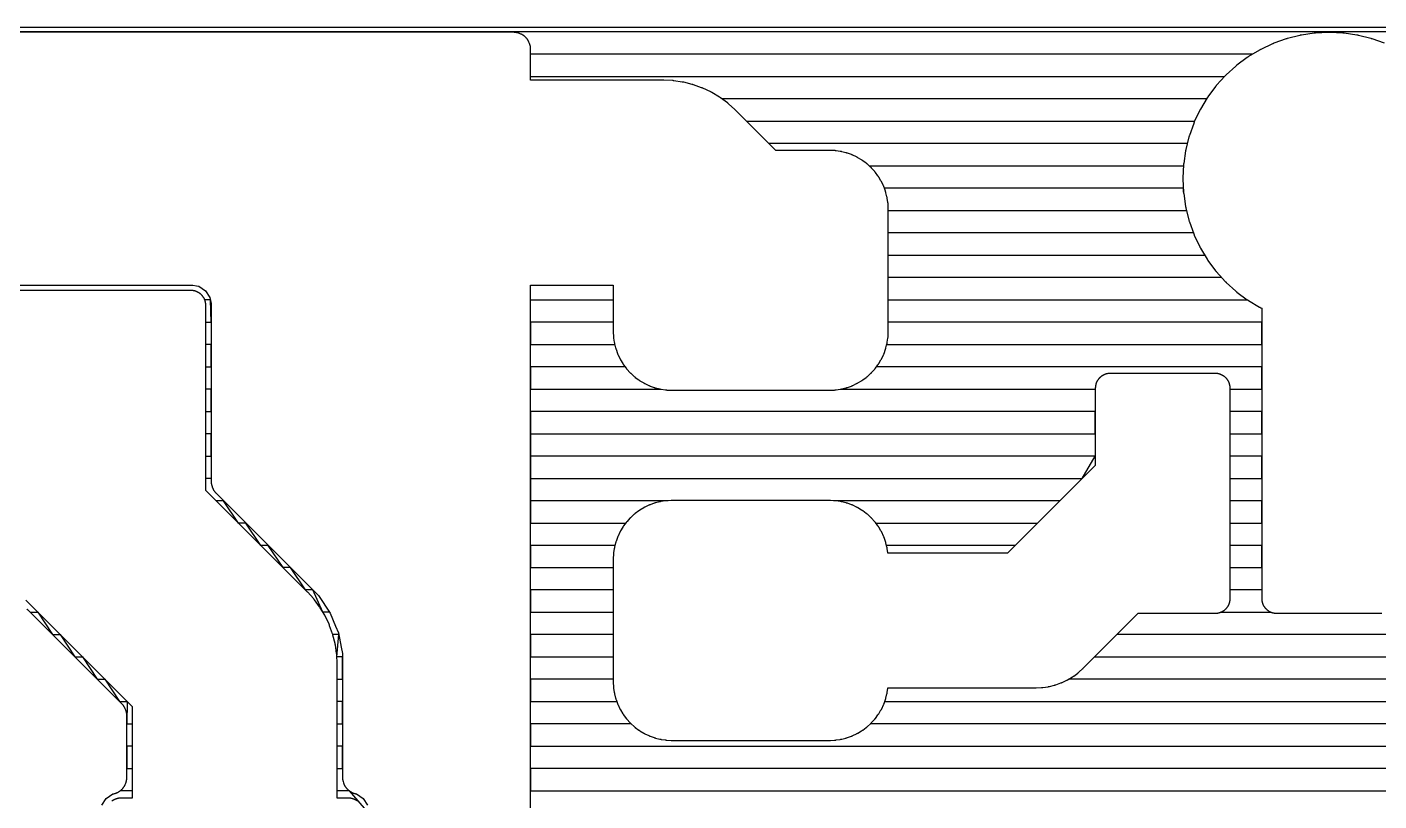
# Model space of a CAD drawing. Header units: metres. Extents: x 141.3 to 191.2, y -114.6 to -61.8.
# Drawn here: x 159.19 to 166.91, y -87.12 to -82.7 of the extents above; entities that cross this region are included whole.
import ezdxf

# ---------------------------------------------------------------- set-up
doc = ezdxf.new("R2010")
doc.units = ezdxf.units.M

msp = doc.modelspace()

# ---------------------------------------------------------------- linework, layer by layer
for points in [[(168.6948, -82.7285), (158.3019, -82.7285)], [(158.3716, -82.7003), (167.5729, -82.7003)], [(162.065, -89.2117), (162.065, -84.1743), (162.537, -84.1743), (162.537, -84.44), (162.537, -84.4421), (162.5371, -84.4442), (162.5383, -84.4687), (162.5384, -84.4708), (162.5386, -84.4728), (162.5388, -84.4749), (162.5391, -84.477), (162.5427, -84.5012), (162.5431, -84.5033), (162.5434, -84.5054), (162.5439, -84.5074), (162.5444, -84.5094), (162.5503, -84.5332), (162.5508, -84.5352), (162.5514, -84.5372), (162.5521, -84.5392), (162.5527, -84.5412), (162.561, -84.5643), (162.5617, -84.5663), (162.5625, -84.5682), (162.5633, -84.5701), (162.5642, -84.572), (162.5747, -84.5942), (162.5756, -84.5961), (162.5766, -84.5979), (162.5776, -84.5997), (162.5786, -84.6015), (162.5912, -84.6226), (162.5923, -84.6244), (162.5935, -84.6261), (162.5946, -84.6278), (162.5959, -84.6295), (162.6105, -84.6492), (162.6117, -84.6509), (162.613, -84.6525), (162.6144, -84.6541), (162.6158, -84.6557), (162.6322, -84.6739), (162.6337, -84.6754), (162.6351, -84.6769), (162.6366, -84.6783), (162.6381, -84.6798), (162.6563, -84.6962), (162.6579, -84.6976), (162.6595, -84.699), (162.6611, -84.7003), (162.6628, -84.7015), (162.6825, -84.7161), (162.6842, -84.7174), (162.6859, -84.7185), (162.6876, -84.7197), (162.6894, -84.7208), (162.7105, -84.7334), (162.7123, -84.7344), (162.7141, -84.7354), (162.7159, -84.7364), (162.7178, -84.7373), (162.74, -84.7478), (162.7419, -84.7487), (162.7438, -84.7495), (162.7457, -84.7503), (162.7477, -84.751), (162.7708, -84.7593), (162.7708, -84.7593), (162.771, -84.7593), (162.7729, -84.76), (162.7748, -84.7606), (162.7768, -84.7612), (162.7788, -84.7617), (162.8026, -84.7676), (162.8046, -84.7681), (162.8066, -84.7686), (162.8087, -84.7689), (162.8108, -84.7693), (162.835, -84.7729), (162.8371, -84.7732), (162.8392, -84.7734), (162.8412, -84.7736), (162.8433, -84.7737), (162.8678, -84.7749), (162.8699, -84.775), (162.872, -84.775), (163.772, -84.775), (163.7741, -84.775), (163.7762, -84.7749), (163.8007, -84.7737), (163.8028, -84.7736), (163.8048, -84.7734), (163.8069, -84.7732), (163.809, -84.7729), (163.8332, -84.7693), (163.8353, -84.7689), (163.8374, -84.7686), (163.8394, -84.7681), (163.8414, -84.7676), (163.8652, -84.7617), (163.8672, -84.7612), (163.8692, -84.7606), (163.8712, -84.7599), (163.8732, -84.7593), (163.8963, -84.751), (163.8983, -84.7503), (163.9002, -84.7495), (163.9021, -84.7487), (163.904, -84.7478), (163.9262, -84.7373), (163.9281, -84.7364), (163.9299, -84.7354), (163.9317, -84.7344), (163.9335, -84.7334), (163.9546, -84.7208), (163.9564, -84.7197), (163.9581, -84.7185), (163.9598, -84.7174), (163.9615, -84.7161), (163.9812, -84.7015), (163.9829, -84.7003), (163.9845, -84.699), (163.9861, -84.6976), (163.9877, -84.6962), (164.0059, -84.6798), (164.0074, -84.6783), (164.0089, -84.6769), (164.0103, -84.6754), (164.0118, -84.6739), (164.0282, -84.6557), (164.0296, -84.6541), (164.031, -84.6525), (164.0323, -84.6509), (164.0335, -84.6492), (164.0481, -84.6295), (164.0494, -84.6278), (164.0505, -84.6261), (164.0517, -84.6244), (164.0528, -84.6226), (164.0654, -84.6015), (164.0664, -84.5997), (164.0674, -84.5979), (164.0684, -84.5961), (164.0693, -84.5942), (164.0798, -84.572), (164.0807, -84.5701), (164.0815, -84.5682), (164.0823, -84.5663), (164.083, -84.5643), (164.0913, -84.5412), (164.0913, -84.5412), (164.0919, -84.5394), (164.0925, -84.5373), (164.0931, -84.5353), (164.0937, -84.5332), (164.0996, -84.5094), (164.1001, -84.5074), (164.1006, -84.5054), (164.1009, -84.5033), (164.1013, -84.5012), (164.1049, -84.477), (164.1052, -84.4749), (164.1054, -84.4728), (164.1056, -84.4708), (164.1057, -84.4687), (164.1069, -84.4442), (164.107, -84.4421), (164.107, -84.44), (164.107, -83.74), (164.107, -83.7379), (164.1069, -83.7358), (164.1057, -83.7113), (164.1056, -83.7092), (164.1054, -83.7072), (164.1052, -83.7051), (164.1049, -83.703), (164.1013, -83.6788), (164.1009, -83.6767), (164.1006, -83.6746), (164.1001, -83.6726), (164.0996, -83.6706), (164.0937, -83.6468), (164.0932, -83.6448), (164.0926, -83.6428), (164.0919, -83.6408), (164.0913, -83.6388), (164.083, -83.6157), (164.0823, -83.6137), (164.0815, -83.6118), (164.0807, -83.6099), (164.0798, -83.608), (164.0693, -83.5858), (164.0684, -83.5839), (164.0674, -83.5821), (164.0664, -83.5803), (164.0654, -83.5785), (164.0528, -83.5574), (164.0517, -83.5556), (164.0505, -83.5539), (164.0494, -83.5522), (164.0481, -83.5505), (164.0335, -83.5308), (164.0323, -83.5291), (164.031, -83.5275), (164.0296, -83.5259), (164.0282, -83.5243), (164.0118, -83.5061), (164.0103, -83.5046), (164.0089, -83.5031), (164.0074, -83.5017), (164.0059, -83.5002), (163.9877, -83.4838), (163.9861, -83.4824), (163.9845, -83.481), (163.9829, -83.4797), (163.9812, -83.4785), (163.9615, -83.4639), (163.9598, -83.4626), (163.9581, -83.4615), (163.9564, -83.4603), (163.9546, -83.4592), (163.9335, -83.4466), (163.9317, -83.4456), (163.9299, -83.4446), (163.9281, -83.4436), (163.9262, -83.4427), (163.904, -83.4322), (163.9021, -83.4313), (163.9002, -83.4305), (163.8983, -83.4297), (163.8963, -83.429), (163.8732, -83.4207), (163.8732, -83.4207), (163.873, -83.4207), (163.8711, -83.42), (163.8692, -83.4194), (163.8672, -83.4188), (163.8652, -83.4183), (163.8414, -83.4124), (163.8394, -83.4119), (163.8374, -83.4114), (163.8353, -83.4111), (163.8332, -83.4107), (163.809, -83.4071), (163.8069, -83.4068), (163.8048, -83.4066), (163.8028, -83.4064), (163.8007, -83.4063), (163.7762, -83.4051), (163.7741, -83.405), (163.772, -83.405), (163.4647, -83.405), (163.2348, -83.1752), (163.2333, -83.1737), (163.2318, -83.1723), (163.1954, -83.1393), (163.1939, -83.1379), (163.1923, -83.1366), (163.1906, -83.1353), (163.189, -83.134), (163.1496, -83.1048), (163.1479, -83.1036), (163.1461, -83.1024), (163.1444, -83.1012), (163.1426, -83.1002), (163.1005, -83.0749), (163.0987, -83.0739), (163.0969, -83.0729), (163.095, -83.0719), (163.0932, -83.071), (163.0488, -83.05), (163.0469, -83.0491), (163.045, -83.0483), (163.043, -83.0475), (163.0411, -83.0468), (162.9948, -83.0303), (162.9948, -83.0303), (162.993, -83.0296), (162.991, -83.029), (162.9889, -83.0284), (162.9869, -83.0278), (162.9392, -83.0159), (162.9372, -83.0154), (162.9352, -83.015), (162.9331, -83.0146), (162.9311, -83.0143), (162.8825, -83.0071), (162.8804, -83.0068), (162.8784, -83.0066), (162.8763, -83.0064), (162.8742, -83.0063), (162.8252, -83.0039), (162.8231, -83.0038), (162.821, -83.0037), (162.065, -83.0037), (162.065, -82.827), (162.065, -82.8249), (162.0649, -82.8228), (162.0648, -82.8207), (162.0646, -82.8187), (162.0644, -82.8166), (162.0641, -82.8145), (162.0637, -82.8125), (162.0634, -82.8104), (162.0629, -82.8084), (162.0625, -82.8063), (162.0619, -82.8043), (162.0613, -82.8023), (162.0607, -82.8003), (162.06, -82.7984), (162.0593, -82.7964), (162.0585, -82.7945), (162.0552, -82.7863), (162.0543, -82.7844), (162.0535, -82.7825), (162.0526, -82.7807), (162.0516, -82.7788), (162.0506, -82.777), (162.0495, -82.7752), (162.0484, -82.7734), (162.0473, -82.7716), (162.0461, -82.7699), (162.0449, -82.7682), (162.0436, -82.7666), (162.0423, -82.7649), (162.041, -82.7633), (162.0396, -82.7618), (162.0382, -82.7603), (162.0367, -82.7588), (162.0352, -82.7573), (162.0337, -82.7559), (162.0322, -82.7545), (162.0306, -82.7532), (162.0289, -82.7519), (162.0273, -82.7506), (162.0256, -82.7494), (162.0239, -82.7482), (162.0221, -82.7471), (162.0203, -82.746), (162.0185, -82.7449), (162.0167, -82.7439), (162.0148, -82.7429), (162.013, -82.742), (162.0111, -82.7412), (162.0092, -82.7403), (162.001, -82.737), (161.9991, -82.7362), (161.9971, -82.7355), (161.9952, -82.7348), (161.9932, -82.7342), (161.9912, -82.7336), (161.9892, -82.733), (161.9871, -82.7326), (161.9851, -82.7321), (161.983, -82.7318), (161.981, -82.7314), (161.9789, -82.7311), (161.9768, -82.7309), (161.9748, -82.7307), (161.9727, -82.7306), (161.9706, -82.7305), (161.9685, -82.7305), (158.4007, -82.7305)], [(166.9396, -82.7931), (166.8703, -82.7683), (166.8703, -82.7683), (166.8685, -82.7676), (166.8665, -82.767), (166.8644, -82.7664), (166.8624, -82.7658), (166.791, -82.748), (166.7889, -82.7475), (166.7869, -82.747), (166.7848, -82.7467), (166.7828, -82.7463), (166.71, -82.7355), (166.7079, -82.7353), (166.7058, -82.735), (166.7038, -82.7348), (166.7017, -82.7347), (166.6282, -82.7311), (166.6261, -82.731), (166.624, -82.731), (166.6219, -82.731), (166.6198, -82.7311), (166.5463, -82.7347), (166.5442, -82.7348), (166.5422, -82.735), (166.5401, -82.7353), (166.538, -82.7355), (166.4652, -82.7463), (166.4632, -82.7467), (166.4611, -82.747), (166.4591, -82.7475), (166.457, -82.748), (166.3856, -82.7658), (166.3836, -82.7664), (166.3816, -82.767), (166.3796, -82.7676), (166.3777, -82.7683), (166.3084, -82.7931), (166.3064, -82.7938), (166.3045, -82.7946), (166.3025, -82.7954), (166.3006, -82.7963), (166.2341, -82.8277), (166.2322, -82.8286), (166.2304, -82.8296), (166.2286, -82.8306), (166.2268, -82.8317), (166.1636, -82.8695), (166.1618, -82.8706), (166.1601, -82.8717), (166.1584, -82.8729), (166.1567, -82.8741), (166.0976, -82.918), (166.0959, -82.9192), (166.0943, -82.9205), (166.0927, -82.9219), (166.0911, -82.9233), (166.0366, -82.9727), (166.0351, -82.9741), (166.0336, -82.9756), (166.0321, -82.9771), (166.0307, -82.9786), (165.9813, -83.0331), (165.9799, -83.0347), (165.9785, -83.0363), (165.9772, -83.0379), (165.976, -83.0396), (165.9321, -83.0987), (165.9309, -83.1004), (165.9297, -83.1021), (165.9286, -83.1038), (165.9275, -83.1056), (165.8897, -83.1688), (165.8886, -83.1706), (165.8876, -83.1724), (165.8866, -83.1742), (165.8857, -83.1761), (165.8543, -83.2426), (165.8534, -83.2445), (165.8526, -83.2465), (165.8518, -83.2484), (165.8511, -83.2504), (165.8263, -83.3197), (165.8263, -83.3197), (165.8256, -83.3215), (165.825, -83.3235), (165.8244, -83.3256), (165.8238, -83.3276), (165.806, -83.399), (165.8055, -83.4011), (165.805, -83.4031), (165.8047, -83.4052), (165.8043, -83.4072), (165.7935, -83.48), (165.7933, -83.4821), (165.793, -83.4842), (165.7928, -83.4862), (165.7927, -83.4883), (165.7891, -83.5618), (165.789, -83.5639), (165.789, -83.566), (165.789, -83.5681), (165.7891, -83.5702), (165.7927, -83.6437), (165.7916, -83.621), (164.0849, -83.621)], [(166.1861, -82.856), (162.065, -82.856)], [(162.065, -82.9835), (166.0262, -82.9835)], [(165.9243, -83.111), (163.1579, -83.111)], [(165.8142, -83.366), (163.4257, -83.366), (163.2982, -83.2385), (165.8562, -83.2385)], [(163.9984, -83.4935), (165.7925, -83.4935)], [(165.7927, -83.6437), (165.7928, -83.6458), (165.793, -83.6478), (165.7933, -83.6499), (165.7935, -83.652), (165.8043, -83.7248), (165.8047, -83.7268), (165.805, -83.7289), (165.8055, -83.7309), (165.806, -83.733), (165.8238, -83.8044), (165.8244, -83.8064), (165.825, -83.8084), (165.8256, -83.8104), (165.8263, -83.8123), (165.8511, -83.8816), (165.8518, -83.8836), (165.8526, -83.8855), (165.8534, -83.8875), (165.8543, -83.8894), (165.8857, -83.9559), (165.8866, -83.9578), (165.8876, -83.9596), (165.8886, -83.9614), (165.8897, -83.9632), (165.9275, -84.0264), (165.9286, -84.0282), (165.9297, -84.0299), (165.9309, -84.0316), (165.9321, -84.0333), (165.976, -84.0924), (165.9772, -84.0941), (165.9785, -84.0957), (165.9799, -84.0973), (165.9813, -84.0989), (166.0307, -84.1534), (166.0321, -84.1549), (166.0336, -84.1564), (166.0351, -84.1579), (166.0366, -84.1593), (166.0911, -84.2087), (166.0927, -84.2101), (166.0943, -84.2115), (166.0959, -84.2128), (166.0976, -84.214), (166.1567, -84.2579), (166.1584, -84.2591), (166.1601, -84.2603), (166.1618, -84.2614), (166.1636, -84.2625), (166.2268, -84.3003), (166.2286, -84.3014), (166.2304, -84.3024), (166.2322, -84.3034), (166.2341, -84.3043), (166.2388, -84.3065), (166.2388, -85.364), (166.2389, -85.3661), (166.239, -85.3682), (166.239, -85.3691), (166.239, -85.964), (166.239, -85.9661), (166.2391, -85.9682), (166.2392, -85.9703), (166.2394, -85.9723), (166.2396, -85.9744), (166.2399, -85.9765), (166.2403, -85.9785), (166.2406, -85.9806), (166.2411, -85.9826), (166.2415, -85.9847), (166.2421, -85.9867), (166.2427, -85.9887), (166.2433, -85.9907), (166.244, -85.9926), (166.2447, -85.9946), (166.2455, -85.9965), (166.2463, -85.9984), (166.2472, -86.0003), (166.2481, -86.0022), (166.249, -86.0041), (166.25, -86.0059), (166.2511, -86.0077), (166.2522, -86.0095), (166.2533, -86.0112), (166.2545, -86.0129), (166.2557, -86.0146), (166.257, -86.0163), (166.2583, -86.0179), (166.2596, -86.0195), (166.261, -86.0211), (166.2624, -86.0226), (166.2639, -86.0241), (166.2654, -86.0256), (166.2669, -86.027), (166.2685, -86.0284), (166.2701, -86.0297), (166.2717, -86.031), (166.2734, -86.0323), (166.2751, -86.0335), (166.2768, -86.0347), (166.2785, -86.0358), (166.2803, -86.0369), (166.2821, -86.038), (166.2839, -86.039), (166.2858, -86.0399), (166.2877, -86.0408), (166.2896, -86.0417), (166.2915, -86.0425), (166.2934, -86.0433), (166.2954, -86.044), (166.2973, -86.0447), (166.2993, -86.0453), (166.3013, -86.0459), (166.3033, -86.0465), (166.3054, -86.0469), (166.3074, -86.0474), (166.3095, -86.0477), (166.3115, -86.0481), (166.3136, -86.0484), (166.3157, -86.0486), (166.3177, -86.0488), (166.3198, -86.0489), (166.3219, -86.049), (166.324, -86.049), (166.924, -86.049)], [(165.849, -83.876), (164.107, -83.876), (164.107, -83.7485), (165.8098, -83.7485)], [(166.0104, -84.131), (164.107, -84.131), (164.107, -84.0035), (165.9138, -84.0035)], [(158.1141, -84.1745), (160.1369, -84.1745), (160.1577, -84.1786), (160.1706, -84.1812), (160.2088, -84.2067), (160.2343, -84.2449), (160.241, -84.2786), (160.241, -85.2951), (160.241, -85.2972), (160.2411, -85.2992), (160.2412, -85.3013), (160.2414, -85.3034), (160.2416, -85.3055), (160.2419, -85.3075), (160.2423, -85.3096), (160.2426, -85.3117), (160.2431, -85.3137), (160.2435, -85.3157), (160.2441, -85.3177), (160.2447, -85.3198), (160.2453, -85.3217), (160.246, -85.3237), (160.2467, -85.3257), (160.2475, -85.3276), (160.2508, -85.3357), (160.2517, -85.3377), (160.2525, -85.3396), (160.2534, -85.3414), (160.2544, -85.3433), (160.2554, -85.3451), (160.2565, -85.3469), (160.2576, -85.3487), (160.2587, -85.3504), (160.2599, -85.3522), (160.2611, -85.3538), (160.2624, -85.3555), (160.2637, -85.3571), (160.265, -85.3587), (160.2664, -85.3603), (160.2678, -85.3618), (160.2693, -85.3633), (160.8536, -85.9476), (160.9209, -86.0485), (160.9518, -86.123), (160.9673, -86.1605), (160.9837, -86.2428), (160.9837, -86.2428), (160.991, -86.2794), (160.991, -86.9862), (160.991, -86.9883), (160.9911, -86.9903), (160.9912, -86.9924), (160.9914, -86.9945), (160.9916, -86.9966), (160.9919, -86.9986), (160.9923, -87.0007), (160.9926, -87.0028), (160.9931, -87.0048), (160.9935, -87.0068), (160.9941, -87.0088), (160.9947, -87.0109), (160.9966, -87.0172), (160.9972, -87.0192), (160.9979, -87.0212), (160.9986, -87.0232), (160.9994, -87.0251), (161.0002, -87.027), (161.0011, -87.0289), (161.002, -87.0308), (161.003, -87.0326), (161.004, -87.0345), (161.005, -87.0363), (161.0061, -87.038), (161.0073, -87.0398), (161.0084, -87.0415), (161.0097, -87.0432), (161.0109, -87.0449), (161.0122, -87.0465), (161.0136, -87.0481), (161.015, -87.0496), (161.0164, -87.0512), (161.0178, -87.0527), (161.0193, -87.0541), (161.0209, -87.0555), (161.0224, -87.0569), (161.024, -87.0583), (161.0256, -87.0596), (161.0273, -87.0608), (161.029, -87.0621), (161.0307, -87.0632), (161.038, -87.0681), (161.0398, -87.0693), (161.0416, -87.0704), (161.0434, -87.0714), (161.0452, -87.0724), (161.047, -87.0734), (161.0489, -87.0743), (161.0508, -87.0752), (161.0527, -87.076), (161.0547, -87.0768), (161.0566, -87.0775), (161.0586, -87.0782), (161.0606, -87.0788), (161.0626, -87.0794), (161.0646, -87.0799), (161.0666, -87.0804), (161.0687, -87.0808), (161.0706, -87.0812), (161.0898, -87.094), (161.1088, -87.1067), (161.1343, -87.1449)], [(161.0761, -87.1217), (161.0744, -87.1205), (161.0727, -87.1193), (161.071, -87.1182), (161.0692, -87.1171), (161.0674, -87.116), (161.0656, -87.115), (161.0637, -87.1141), (161.0618, -87.1132), (161.0599, -87.1123), (161.058, -87.1115), (161.0561, -87.1107), (161.0541, -87.11), (161.0522, -87.1093), (161.0502, -87.1087), (161.0482, -87.1081), (161.0462, -87.1075), (161.0441, -87.1071), (161.0421, -87.1066), (161.04, -87.1063), (161.038, -87.1059), (161.0359, -87.1056), (161.0338, -87.1054), (161.0318, -87.1052), (161.0297, -87.1051), (161.0276, -87.105), (161.0255, -87.105), (160.9608, -87.105), (160.9608, -86.34), (160.9607, -86.3379), (160.9606, -86.3358), (160.9582, -86.2868), (160.9581, -86.2847), (160.9579, -86.2826), (160.9577, -86.2806), (160.9574, -86.2785), (160.9502, -86.2299), (160.9499, -86.2279), (160.9495, -86.2258), (160.9491, -86.2238), (160.9486, -86.2218), (160.9367, -86.1741), (160.9361, -86.1721), (160.9355, -86.1701), (160.9349, -86.1681), (160.9342, -86.1661), (160.9177, -86.1199), (160.917, -86.118), (160.9162, -86.116), (160.9154, -86.1141), (160.9145, -86.1122), (160.8935, -86.0678), (160.8926, -86.066), (160.8916, -86.0641), (160.8906, -86.0623), (160.8896, -86.0605), (160.8643, -86.0184), (160.8633, -86.0166), (160.8621, -86.0149), (160.8609, -86.0131), (160.8597, -86.0114), (160.8305, -85.972), (160.8292, -85.9704), (160.8279, -85.9687), (160.8266, -85.9671), (160.8252, -85.9656), (160.7922, -85.9292), (160.7908, -85.9277), (160.7893, -85.9262), (160.2105, -85.3473), (160.2105, -84.29), (160.2105, -84.2879), (160.2104, -84.2858), (160.2103, -84.2837), (160.2101, -84.2817), (160.2099, -84.2796), (160.2096, -84.2775), (160.2092, -84.2755), (160.2089, -84.2734), (160.2084, -84.2714), (160.208, -84.2693), (160.2074, -84.2673), (160.2068, -84.2653), (160.2062, -84.2633), (160.2055, -84.2614), (160.2048, -84.2594), (160.204, -84.2575), (160.2032, -84.2556), (160.2023, -84.2537), (160.2014, -84.2518), (160.2005, -84.2499), (160.1995, -84.2481), (160.1984, -84.2463), (160.1973, -84.2445), (160.1962, -84.2428), (160.195, -84.2411), (160.1938, -84.2394), (160.1925, -84.2377), (160.1912, -84.2361), (160.1899, -84.2345), (160.1885, -84.2329), (160.1871, -84.2314), (160.1856, -84.2299), (160.1841, -84.2284), (160.1826, -84.227), (160.181, -84.2256), (160.1794, -84.2243), (160.1778, -84.223), (160.1761, -84.2217), (160.1744, -84.2205), (160.1727, -84.2193), (160.171, -84.2182), (160.1692, -84.2171), (160.1674, -84.216), (160.1656, -84.215), (160.1637, -84.2141), (160.1618, -84.2132), (160.1599, -84.2123), (160.158, -84.2115), (160.1561, -84.2107), (160.1541, -84.21), (160.1522, -84.2093), (160.1502, -84.2087), (160.1482, -84.2081), (160.1462, -84.2075), (160.1441, -84.2071), (160.1421, -84.2066), (160.14, -84.2063), (160.138, -84.2059), (160.1359, -84.2056), (160.1338, -84.2054), (160.1318, -84.2052), (160.1297, -84.2051), (160.1276, -84.205), (160.1255, -84.205), (158.1255, -84.205)], [(160.241, -85.2785), (160.2105, -85.2785), (160.2105, -85.151), (160.241, -85.151), (160.241, -85.0235), (160.2105, -85.0235), (160.2105, -84.896), (160.241, -84.896), (160.241, -84.7685), (160.2105, -84.7685), (160.2105, -84.641), (160.241, -84.641), (160.241, -84.5135), (160.2105, -84.5135), (160.2105, -84.386), (160.241, -84.386), (160.237, -84.2585), (160.2044, -84.2585)], [(162.065, -84.2585), (162.537, -84.2585), (162.537, -84.386), (162.065, -84.386), (162.065, -84.5135), (162.5454, -84.5135)], [(164.0986, -84.5135), (166.2388, -84.5135), (166.2388, -84.386), (164.107, -84.386), (164.107, -84.2585), (166.1576, -84.2585)], [(162.6044, -84.641), (162.065, -84.641), (162.065, -84.7685), (162.8063, -84.7685)], [(166.059, -85.2785), (166.2388, -85.2785), (166.2388, -85.151), (166.059, -85.151), (166.059, -85.0235), (166.2388, -85.0235), (166.2388, -84.896), (166.059, -84.896), (166.059, -84.7685), (166.2388, -84.7685), (166.2388, -84.641), (164.0396, -84.641)], [(162.5383, -86.4687), (162.5384, -86.4708), (162.5386, -86.4728), (162.5388, -86.4749), (162.5391, -86.477), (162.5427, -86.5012), (162.5431, -86.5033), (162.5434, -86.5054), (162.5439, -86.5074), (162.5444, -86.5094), (162.5503, -86.5332), (162.5508, -86.5352), (162.5514, -86.5372), (162.5521, -86.5392), (162.5527, -86.5412), (162.561, -86.5643), (162.5617, -86.5663), (162.5625, -86.5682), (162.5633, -86.5701), (162.5642, -86.572), (162.5747, -86.5942), (162.5756, -86.5961), (162.5766, -86.5979), (162.5776, -86.5997), (162.5786, -86.6015), (162.5912, -86.6226), (162.5923, -86.6244), (162.5935, -86.6261), (162.5946, -86.6278), (162.5959, -86.6295), (162.6105, -86.6492), (162.6117, -86.6509), (162.613, -86.6525), (162.6144, -86.6541), (162.6158, -86.6557), (162.6322, -86.6739), (162.6337, -86.6754), (162.6351, -86.6769), (162.6366, -86.6783), (162.6381, -86.6798), (162.6563, -86.6962), (162.6579, -86.6976), (162.6595, -86.699), (162.6611, -86.7003), (162.6628, -86.7015), (162.6825, -86.7161), (162.6842, -86.7174), (162.6859, -86.7185), (162.6876, -86.7197), (162.6894, -86.7208), (162.7105, -86.7334), (162.7123, -86.7344), (162.7141, -86.7354), (162.7159, -86.7364), (162.7178, -86.7373), (162.74, -86.7478), (162.7419, -86.7487), (162.7438, -86.7495), (162.7457, -86.7503), (162.7477, -86.751), (162.7708, -86.7593), (162.7708, -86.7593), (162.771, -86.7593), (162.7729, -86.76), (162.7748, -86.7606), (162.7768, -86.7612), (162.7788, -86.7617), (162.8026, -86.7676), (162.8046, -86.7681), (162.8066, -86.7686), (162.8087, -86.7689), (162.8108, -86.7693), (162.835, -86.7729), (162.8371, -86.7732), (162.8392, -86.7734), (162.8412, -86.7736), (162.8433, -86.7737), (162.8678, -86.7749), (162.8699, -86.775), (162.872, -86.775), (163.772, -86.775), (163.7741, -86.775), (163.7762, -86.7749), (163.8007, -86.7737), (163.8028, -86.7736), (163.8048, -86.7734), (163.8069, -86.7732), (163.809, -86.7729), (163.8332, -86.7693), (163.8353, -86.7689), (163.8374, -86.7686), (163.8394, -86.7681), (163.8414, -86.7676), (163.8652, -86.7617), (163.8672, -86.7612), (163.8692, -86.7606), (163.8712, -86.7599), (163.8732, -86.7593), (163.8963, -86.751), (163.8983, -86.7503), (163.9002, -86.7495), (163.9021, -86.7487), (163.904, -86.7478), (163.9262, -86.7373), (163.9281, -86.7364), (163.9299, -86.7354), (163.9317, -86.7344), (163.9335, -86.7334), (163.9546, -86.7208), (163.9564, -86.7197), (163.9581, -86.7185), (163.9598, -86.7174), (163.9615, -86.7161), (163.9812, -86.7015), (163.9829, -86.7003), (163.9845, -86.699), (163.9861, -86.6976), (163.9877, -86.6962), (164.0059, -86.6798), (164.0074, -86.6783), (164.0089, -86.6769), (164.0103, -86.6754), (164.0118, -86.6739), (164.0282, -86.6557), (164.0296, -86.6541), (164.031, -86.6525), (164.0323, -86.6509), (164.0335, -86.6492), (164.0481, -86.6295), (164.0494, -86.6278), (164.0505, -86.6261), (164.0517, -86.6244), (164.0528, -86.6226), (164.0654, -86.6015), (164.0664, -86.5997), (164.0674, -86.5979), (164.0684, -86.5961), (164.0693, -86.5942), (164.0798, -86.572), (164.0807, -86.5701), (164.0815, -86.5682), (164.0823, -86.5663), (164.083, -86.5643), (164.0913, -86.5412), (164.0913, -86.5412), (164.0919, -86.5394), (164.0925, -86.5373), (164.0931, -86.5353), (164.0937, -86.5332), (164.0996, -86.5094), (164.1001, -86.5074), (164.1006, -86.5054), (164.1009, -86.5033), (164.1013, -86.5012), (164.1049, -86.477), (164.1051, -86.4752), (164.948, -86.4752), (164.9501, -86.4751), (164.9522, -86.475), (164.9816, -86.4736), (164.9837, -86.4735), (164.9858, -86.4733), (164.9878, -86.4731), (164.9899, -86.4728), (165.019, -86.4685), (165.0211, -86.4681), (165.0231, -86.4677), (165.0252, -86.4673), (165.0272, -86.4668), (165.0558, -86.4597), (165.0578, -86.4591), (165.0598, -86.4586), (165.0618, -86.4579), (165.0638, -86.4573), (165.0915, -86.4473), (165.0935, -86.4466), (165.0954, -86.4458), (165.0973, -86.445), (165.0992, -86.4441), (165.1258, -86.4315), (165.1277, -86.4306), (165.1296, -86.4297), (165.1314, -86.4287), (165.1332, -86.4276), (165.1585, -86.4125), (165.1602, -86.4114), (165.162, -86.4102), (165.1637, -86.4091), (165.1654, -86.4078), (165.189, -86.3903), (165.1907, -86.389), (165.1923, -86.3877), (165.1939, -86.3864), (165.1955, -86.385), (165.2173, -86.3652), (165.2188, -86.3638), (165.2203, -86.3623), (165.5337, -86.049), (165.974, -86.049), (165.9761, -86.049), (165.9782, -86.0489), (165.9803, -86.0488), (165.9823, -86.0486), (165.9844, -86.0484), (165.9865, -86.0481), (165.9885, -86.0477), (165.9906, -86.0474), (165.9926, -86.0469), (165.9947, -86.0465), (165.9967, -86.0459), (165.9987, -86.0453), (166.0007, -86.0447), (166.0026, -86.044), (166.0046, -86.0433), (166.0065, -86.0425), (166.0084, -86.0417), (166.0103, -86.0408), (166.0122, -86.0399), (166.0141, -86.039), (166.0159, -86.038), (166.0177, -86.0369), (166.0195, -86.0358), (166.0212, -86.0347), (166.0229, -86.0335), (166.0246, -86.0323), (166.0263, -86.031), (166.0279, -86.0297), (166.0295, -86.0284), (166.0311, -86.027), (166.0326, -86.0256), (166.0341, -86.0241), (166.0356, -86.0226), (166.037, -86.0211), (166.0384, -86.0195), (166.0397, -86.0179), (166.041, -86.0163), (166.0423, -86.0146), (166.0435, -86.0129), (166.0447, -86.0112), (166.0458, -86.0095), (166.0469, -86.0077), (166.048, -86.0059), (166.049, -86.0041), (166.0499, -86.0022), (166.0508, -86.0003), (166.0517, -85.9984), (166.0525, -85.9965), (166.0533, -85.9946), (166.054, -85.9926), (166.0547, -85.9907), (166.0553, -85.9887), (166.0559, -85.9867), (166.0565, -85.9847), (166.0569, -85.9826), (166.0574, -85.9806), (166.0577, -85.9785), (166.0581, -85.9765), (166.0584, -85.9744), (166.0586, -85.9723), (166.0588, -85.9703), (166.0589, -85.9682), (166.059, -85.9661), (166.059, -85.964), (166.059, -85.3691), (166.059, -85.3682), (166.0591, -85.3661), (166.0591, -85.364), (166.0591, -85.3619), (166.059, -85.3598), (166.059, -85.3589), (166.059, -84.764), (166.059, -84.7619), (166.0589, -84.7598), (166.0588, -84.7577), (166.0586, -84.7557), (166.0584, -84.7536), (166.0581, -84.7515), (166.0577, -84.7495), (166.0574, -84.7474), (166.0569, -84.7454), (166.0565, -84.7433), (166.0559, -84.7413), (166.0553, -84.7393), (166.0547, -84.7373), (166.054, -84.7354), (166.0533, -84.7334), (166.0525, -84.7315), (166.0517, -84.7296), (166.0508, -84.7277), (166.0499, -84.7258), (166.049, -84.7239), (166.048, -84.7221), (166.0469, -84.7203), (166.0458, -84.7185), (166.0447, -84.7168), (166.0435, -84.7151), (166.0423, -84.7134), (166.041, -84.7117), (166.0397, -84.7101), (166.0384, -84.7085), (166.037, -84.7069), (166.0356, -84.7054), (166.0341, -84.7039), (166.0326, -84.7024), (166.0311, -84.701), (166.0295, -84.6996), (166.0279, -84.6983), (166.0263, -84.697), (166.0246, -84.6957), (166.0229, -84.6945), (166.0212, -84.6933), (166.0195, -84.6922), (166.0177, -84.6911), (166.0159, -84.69), (166.0141, -84.689), (166.0122, -84.6881), (166.0103, -84.6872), (166.0084, -84.6863), (166.0065, -84.6855), (166.0046, -84.6847), (166.0026, -84.684), (166.0007, -84.6833), (165.9987, -84.6827), (165.9967, -84.6821), (165.9947, -84.6815), (165.9926, -84.6811), (165.9906, -84.6806), (165.9885, -84.6803), (165.9865, -84.6799), (165.9844, -84.6796), (165.9823, -84.6794), (165.9803, -84.6792), (165.9782, -84.6791), (165.9761, -84.679), (165.974, -84.679), (165.374, -84.679), (165.3719, -84.679), (165.3698, -84.6791), (165.3677, -84.6792), (165.3657, -84.6794), (165.3636, -84.6796), (165.3615, -84.6799), (165.3595, -84.6803), (165.3574, -84.6806), (165.3554, -84.6811), (165.3533, -84.6815), (165.3513, -84.6821), (165.3493, -84.6827), (165.3473, -84.6833), (165.3454, -84.684), (165.3434, -84.6847), (165.3415, -84.6855), (165.3396, -84.6863), (165.3377, -84.6872), (165.3358, -84.6881), (165.3339, -84.689), (165.3321, -84.69), (165.3303, -84.6911), (165.3285, -84.6922), (165.3268, -84.6933), (165.3251, -84.6945), (165.3234, -84.6957), (165.3217, -84.697), (165.3201, -84.6983), (165.3185, -84.6996), (165.3169, -84.701), (165.3154, -84.7024), (165.3139, -84.7039), (165.3124, -84.7054), (165.311, -84.7069), (165.3096, -84.7085), (165.3083, -84.7101), (165.307, -84.7117), (165.3057, -84.7134), (165.3045, -84.7151), (165.3033, -84.7168), (165.3022, -84.7185), (165.3011, -84.7203), (165.3, -84.7221), (165.299, -84.7239), (165.2981, -84.7258), (165.2972, -84.7277), (165.2963, -84.7296), (165.2955, -84.7315), (165.2947, -84.7334), (165.294, -84.7354), (165.2933, -84.7373), (165.2927, -84.7393), (165.2921, -84.7413), (165.2915, -84.7433), (165.2911, -84.7454), (165.2906, -84.7474), (165.2903, -84.7495), (165.2899, -84.7515), (165.2896, -84.7536), (165.2894, -84.7557), (165.2892, -84.7577), (165.2891, -84.7598), (165.289, -84.7619), (165.289, -84.764), (165.289, -85.2043), (164.7885, -85.7049), (164.1051, -85.7049), (164.1049, -85.703), (164.1013, -85.6788), (164.1009, -85.6767), (164.1006, -85.6746), (164.1001, -85.6726), (164.0996, -85.6706), (164.0937, -85.6468), (164.0932, -85.6448), (164.0926, -85.6428), (164.0919, -85.6408), (164.0913, -85.6388), (164.083, -85.6157), (164.0823, -85.6137), (164.0815, -85.6118), (164.0807, -85.6099), (164.0798, -85.608), (164.0693, -85.5858), (164.0684, -85.5839), (164.0674, -85.5821), (164.0664, -85.5803), (164.0654, -85.5785), (164.0528, -85.5574), (164.0517, -85.5556), (164.0505, -85.5539), (164.0494, -85.5522), (164.0481, -85.5505), (164.0335, -85.5308), (164.0323, -85.5291), (164.031, -85.5275), (164.0296, -85.5259), (164.0282, -85.5243), (164.0118, -85.5061), (164.0103, -85.5046), (164.0089, -85.5031), (164.0074, -85.5017), (164.0059, -85.5002), (163.9877, -85.4838), (163.9861, -85.4824), (163.9845, -85.481), (163.9829, -85.4797), (163.9812, -85.4785), (163.9615, -85.4639), (163.9598, -85.4626), (163.9581, -85.4615), (163.9564, -85.4603), (163.9546, -85.4592), (163.9335, -85.4466), (163.9317, -85.4456), (163.9299, -85.4446), (163.9281, -85.4436), (163.9262, -85.4427), (163.904, -85.4322), (163.9021, -85.4313), (163.9002, -85.4305), (163.8983, -85.4297), (163.8963, -85.429), (163.8732, -85.4207), (163.8732, -85.4207), (163.873, -85.4207), (163.8711, -85.42), (163.8692, -85.4194), (163.8672, -85.4188), (163.8652, -85.4183), (163.8414, -85.4124), (163.8394, -85.4119), (163.8374, -85.4114), (163.8353, -85.4111), (163.8332, -85.4107), (163.809, -85.4071), (163.8069, -85.4068), (163.8048, -85.4066), (163.8028, -85.4064), (163.8007, -85.4063), (163.7762, -85.4051), (163.7741, -85.405), (163.772, -85.405), (162.872, -85.405), (162.8699, -85.405), (162.8678, -85.4051), (162.8433, -85.4063), (162.8412, -85.4064), (162.8392, -85.4066), (162.8371, -85.4068), (162.835, -85.4071), (162.8108, -85.4107), (162.8087, -85.4111), (162.8066, -85.4114), (162.8046, -85.4119), (162.8026, -85.4124), (162.7788, -85.4183), (162.7768, -85.4188), (162.7748, -85.4194), (162.7728, -85.4201), (162.7708, -85.4207), (162.7477, -85.429), (162.7457, -85.4297), (162.7438, -85.4305), (162.7419, -85.4313), (162.74, -85.4322), (162.7178, -85.4427), (162.7159, -85.4436), (162.7141, -85.4446), (162.7123, -85.4456), (162.7105, -85.4466), (162.6894, -85.4592), (162.6876, -85.4603), (162.6859, -85.4615), (162.6842, -85.4626), (162.6825, -85.4639), (162.6628, -85.4785), (162.6611, -85.4797), (162.6595, -85.481), (162.6579, -85.4824), (162.6563, -85.4838), (162.6381, -85.5002), (162.6366, -85.5017), (162.6351, -85.5031), (162.6337, -85.5046), (162.6322, -85.5061), (162.6158, -85.5243), (162.6144, -85.5259), (162.613, -85.5275), (162.6117, -85.5291), (162.6105, -85.5308), (162.5959, -85.5505), (162.5946, -85.5522), (162.5935, -85.5539), (162.5923, -85.5556), (162.5912, -85.5574), (162.5786, -85.5785), (162.5776, -85.5803), (162.5766, -85.5821), (162.5756, -85.5839), (162.5747, -85.5858), (162.5642, -85.608), (162.5633, -85.6099), (162.5625, -85.6118), (162.5617, -85.6137), (162.561, -85.6157), (162.5527, -85.6388), (162.5527, -85.6388), (162.5521, -85.6406), (162.5515, -85.6427), (162.5509, -85.6447), (162.5503, -85.6468), (162.5444, -85.6706), (162.5439, -85.6726), (162.5434, -85.6746), (162.5431, -85.6767), (162.5427, -85.6788), (162.5391, -85.703), (162.5388, -85.7051), (162.5386, -85.7072), (162.5384, -85.7092), (162.5383, -85.7113), (162.5371, -85.7358), (162.537, -85.7379), (162.537, -85.74), (162.537, -86.44), (162.537, -86.4421), (162.5371, -86.4442), (162.5383, -86.4687)], [(163.8377, -84.7685), (165.289, -84.7685)], [(162.8496, -85.406), (162.065, -85.406), (162.065, -85.2785), (165.2148, -85.2785), (165.289, -85.151), (162.065, -85.151), (162.065, -85.0235), (165.289, -85.0235), (165.289, -84.896), (162.065, -84.896), (162.065, -85.5335), (162.6084, -85.5335)], [(160.9176, -86.0435), (160.8794, -86.0435), (160.8219, -85.916), (160.7792, -85.916), (160.6944, -85.7885), (160.6517, -85.7885), (160.5669, -85.661), (160.5242, -85.661), (160.4394, -85.5335), (160.3967, -85.5335), (160.3119, -85.406), (160.2692, -85.406)], [(165.0873, -85.406), (163.7944, -85.406)], [(166.239, -85.916), (166.059, -85.916), (166.059, -85.7885), (166.239, -85.7885), (166.239, -85.661), (166.059, -85.661), (166.059, -85.5335), (166.239, -85.5335), (166.239, -85.406), (166.059, -85.406)], [(164.0356, -85.5335), (164.9598, -85.5335), (164.8323, -85.661), (164.0973, -85.661)], [(162.5467, -85.661), (162.065, -85.661), (162.065, -85.7885), (162.537, -85.7885), (162.537, -85.916), (162.065, -85.916), (162.065, -86.0435), (162.537, -86.0435), (162.537, -86.171), (162.065, -86.171), (162.065, -86.2985), (162.537, -86.2985), (162.537, -86.426), (162.065, -86.426), (162.065, -86.5535), (162.5571, -86.5535)], [(159.1828, -85.975), (159.7902, -86.5824), (159.7902, -87.105), (159.7255, -87.105), (159.7234, -87.105), (159.7213, -87.1051), (159.7192, -87.1052), (159.7172, -87.1054), (159.7151, -87.1056), (159.713, -87.1059), (159.711, -87.1063), (159.7089, -87.1066), (159.7069, -87.1071), (159.7048, -87.1075), (159.7028, -87.1081), (159.7008, -87.1087), (159.6988, -87.1093), (159.6969, -87.11), (159.6949, -87.1107), (159.693, -87.1115), (159.6911, -87.1123), (159.6892, -87.1132), (159.6873, -87.1141), (159.6854, -87.115), (159.6836, -87.116), (159.6818, -87.1171), (159.68, -87.1182), (159.6783, -87.1193), (159.6766, -87.1205), (159.6749, -87.1217)], [(159.6167, -87.1449), (159.6422, -87.1067), (159.6804, -87.0812), (159.6823, -87.0808), (159.6844, -87.0804), (159.6864, -87.0799), (159.6884, -87.0794), (159.6904, -87.0788), (159.6924, -87.0782), (159.6944, -87.0775), (159.6963, -87.0768), (159.6983, -87.076), (159.7002, -87.0752), (159.7021, -87.0743), (159.704, -87.0734), (159.7058, -87.0724), (159.7117, -87.0693), (159.7135, -87.0683), (159.7153, -87.0672), (159.7171, -87.0661), (159.7189, -87.065), (159.7206, -87.0638), (159.7223, -87.0626), (159.7239, -87.0613), (159.7256, -87.06), (159.7272, -87.0587), (159.7287, -87.0573), (159.7302, -87.0559), (159.7317, -87.0544), (159.7332, -87.0529), (159.7346, -87.0514), (159.736, -87.0498), (159.7373, -87.0482), (159.7386, -87.0466), (159.7399, -87.0449), (159.7411, -87.0433), (159.7423, -87.0415), (159.7434, -87.0398), (159.7445, -87.038), (159.7456, -87.0362), (159.7466, -87.0344), (159.7476, -87.0325), (159.7485, -87.0306), (159.7493, -87.0288), (159.7502, -87.0268), (159.7535, -87.0187), (159.7543, -87.0168), (159.755, -87.0148), (159.7557, -87.0128), (159.7563, -87.0108), (159.7569, -87.0088), (159.7575, -87.0068), (159.7579, -87.0048), (159.7584, -87.0028), (159.7587, -87.0007), (159.7591, -86.9986), (159.7594, -86.9966), (159.7596, -86.9945), (159.7598, -86.9924), (159.7599, -86.9903), (159.76, -86.9883), (159.76, -86.9862), (159.76, -86.6349), (159.76, -86.6328), (159.7599, -86.6308), (159.7598, -86.6287), (159.7596, -86.6266), (159.7594, -86.6245), (159.7591, -86.6225), (159.7587, -86.6204), (159.7584, -86.6183), (159.7579, -86.6163), (159.7575, -86.6143), (159.7569, -86.6123), (159.7563, -86.6102), (159.7557, -86.6083), (159.755, -86.6063), (159.7543, -86.6043), (159.7535, -86.6024), (159.7502, -86.5943), (159.7493, -86.5923), (159.7485, -86.5904), (159.7476, -86.5886), (159.7466, -86.5867), (159.7456, -86.5849), (159.7445, -86.5831), (159.7434, -86.5813), (159.7423, -86.5796), (159.7411, -86.5778), (159.7399, -86.5762), (159.7386, -86.5745), (159.7373, -86.5729), (159.736, -86.5713), (159.7346, -86.5697), (159.7332, -86.5682), (159.7317, -86.5667), (159.1988, -86.0338), (159.1973, -86.0323), (159.1958, -86.0309), (159.1942, -86.0295), (159.1926, -86.0282), (159.191, -86.0269), (159.1893, -86.0256)], [(159.2086, -86.0435), (159.2513, -86.0435), (159.3361, -86.171), (159.3788, -86.171), (159.4636, -86.2985), (159.5063, -86.2985), (159.5911, -86.426), (159.6338, -86.426), (159.7186, -86.5535), (159.7613, -86.5535), (159.76, -86.681), (159.7902, -86.681), (159.7902, -86.8085), (159.76, -86.8085), (159.76, -86.936), (159.7902, -86.936), (159.7902, -87.0635), (159.721, -87.0635)], [(166.0041, -86.0435), (166.2939, -86.0435)], [(161.141, -87.191), (161.0311, -87.0635), (160.9608, -87.0635), (160.9608, -86.936), (160.991, -86.936), (160.991, -86.8085), (160.9608, -86.8085), (160.9608, -86.681), (160.991, -86.681), (160.991, -86.5535), (160.9608, -86.5535), (160.9608, -86.426), (160.991, -86.426), (160.991, -86.2985), (160.9588, -86.2985), (160.9694, -86.171), (160.9358, -86.171)], [(165.2842, -86.2985), (167.9638, -86.2985), (167.8363, -86.171), (165.4117, -86.171)], [(164.0869, -86.5535), (168.2188, -86.5535), (168.0913, -86.426), (165.1359, -86.426)], [(162.6395, -86.681), (162.065, -86.681), (162.065, -86.8085), (168.4738, -86.8085), (168.3463, -86.681), (164.0045, -86.681)], [(168.8916, -87.191), (167.9175, -87.191), (168.6013, -86.936), (162.065, -86.936), (162.065, -87.0635), (168.7288, -87.0635)]]:
    msp.add_lwpolyline(points)

doc.saveas('drawing.dxf')
